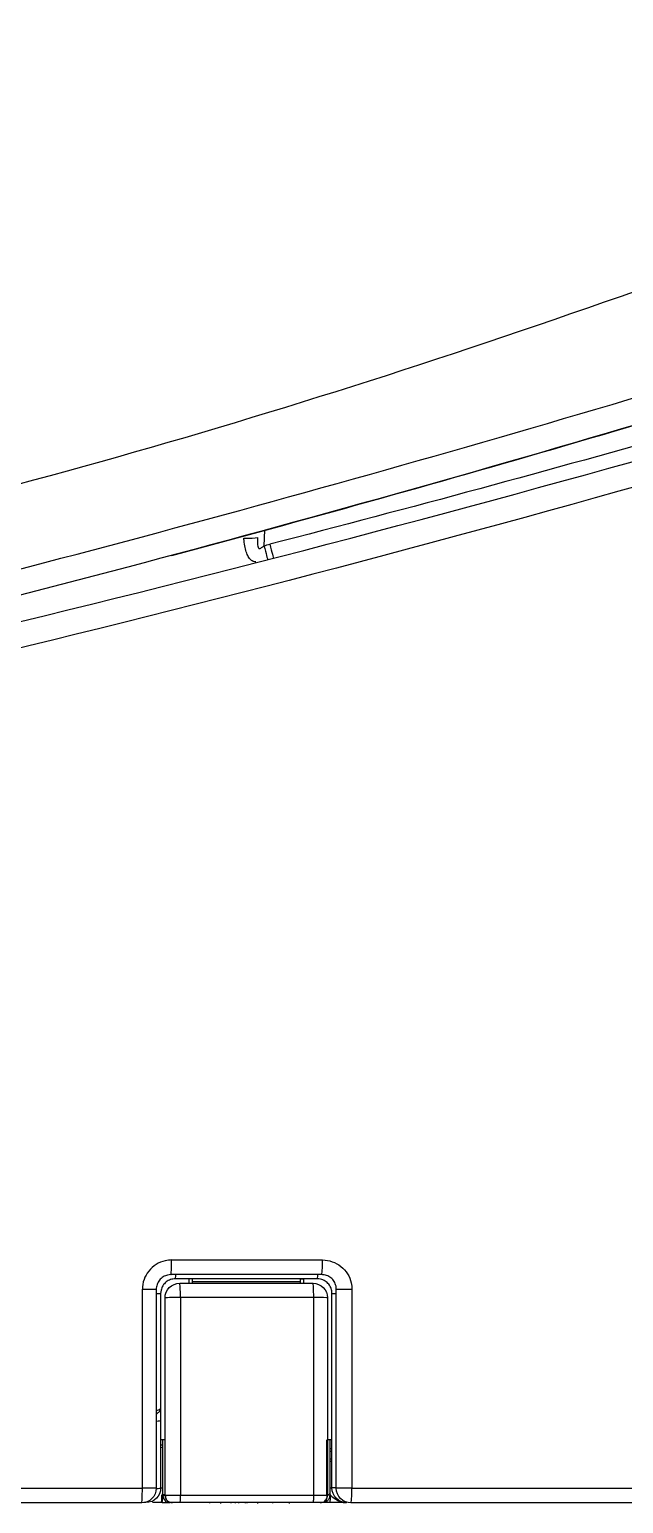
# Model space of a CAD drawing. Header units: millimetres. Extents: x 28 to 3046, y 8 to 3716.
# Drawn here: x 1907.1 to 1947.7, y 513.1 to 613.9 of the extents above; entities that cross this region are included whole.
import ezdxf

# ---------------------------------------------------------------- set-up
doc = ezdxf.new("R2010")
doc.units = ezdxf.units.MM
doc.layers.add('1LINE', color=7, linetype='CONTINUOUS')

msp = doc.modelspace()

# ---------------------------------------------------------------- linework, layer by layer
at = {"layer": '1LINE', "linetype": 'Continuous'}
for p, q in [((1923.19, 579.65), (1923.16, 578.58)), ((1916.1, 517.14), (1916.25, 517.15)), ((1916.25, 516.95), (1916.1, 516.94)), ((1916.25, 513.71), (1916.25, 517.48)), ((1927.65, 516.88), (1927.8, 516.88)), ((1927.8, 516.68), (1927.65, 516.68)), ((1927.65, 516.19), (1927.8, 516.19)), ((1927.8, 515.99), (1927.65, 515.99)), ((1916.25, 513.8), (1916.23, 513.8)), ((1916.2, 513.19), (1916.16, 513.19)), ((1916.2, 513.19), (1916.65, 513.19)), ((1916.25, 513.69), (1916.23, 513.69)), ((1916.25, 513.69), (1916.4, 513.69)), ((1919.43, 513.19), (1919.43, 513.16)), ((1920.2, 513.19), (1920.2, 513.14)), ((1920.89, 513.19), (1920.89, 513.16)), ((1921.19, 513.19), (1921.19, 513.15)), ((1921.42, 513.19), (1921.42, 513.16)), ((1921.88, 513.19), (1921.88, 513.16)), ((1921.99, 513.19), (1921.99, 513.16)), ((1922.71, 513.19), (1922.71, 513.14)), ((1923.76, 513.15), (1923.76, 513.19)), ((1924.9, 513.13), (1924.9, 513.19)), ((1927.65, 513.69), (1927.46, 513.69)), ((1928.8, 513.19), (1928.82, 513.21))]:
    msp.add_line(p, q, dxfattribs=at)
at = {"layer": '1LINE', "linetype": 'Continuous', "extrusion": (0, 0, -1)}
for centre, start, end in [((-1917.4, 527.18), 0, 90.0004), ((-1926.5, 527.18), 90, 180), ((-1914.8, 514.17), 180.0004, 270), ((-1915.1, 514.19), 180.0004, 270.0004), ((-1928.8, 514.19), 270, 0.0004), ((-1929.1, 514.17), 270, 0.0004)]:
    msp.add_arc(centre, 1, start, end, dxfattribs=at)
at = {"layer": '1LINE', "linetype": 'Continuous'}
for centre, start, end in [((1916.9, 513.69), 180, 210.5495), ((1916.9, 513.69), 228.5885, 269.9996), ((1927, 513.69), 269.9996, 292.0625), ((1927, 513.69), 330.5207, 0)]:
    msp.add_arc(centre, 0.5, start, end, dxfattribs=at)
at = {"layer": '1LINE', "linetype": 'Continuous', "extrusion": (0, 0, -1)}
msp.add_ellipse((1620.9, 1751.25), major_axis=(-1211, 0), ratio=1, start_param=4.435299, end_param=4.459786, dxfattribs=at)
at = {"layer": '1LINE', "linetype": 'Continuous'}
for centre, major_axis, ratio, start_param, end_param in [((1921.78, 579.18), (1, -0.004), 0.087155, 4.712769, 5.911888), ((1923.16, 578.59), (0.249, -0.968), 0.002177, 4.72084, 6.274979), ((1923.56, 578.69), (0.25, -0.968), 0.002181, 4.720839, 6.283185), ((1916.8, 529.77), (0, -1), 0.052767, 0, 1.572757), ((1927.1, 529.77), (0, -1), 0.057856, 0, 1.572761), ((1917.1, 529.48), (0, 1), 0.053002, 3.141592, 3.912188), ((1917.4, 527.18), (0, 1), 0.053068, 4.735925, 6.283185), ((1926.5, 527.18), (0, 1), 0.057565, 4.735961, 6.283185), ((1926.8, 529.48), (0, 1), 0.057802, 3.141592, 3.912189), ((1914.8, 527.77), (1, 0), 0.000555, 4.76419, 6.280894), ((1915.1, 527.48), (-1, 0), 0.000735, 2.356301, 3.141593), ((1917.4, 527.18), (-1, 0), 0.023567, 4.659311, 6.283185), ((1926.5, 527.18), (1, 0), 0.023609, 0, 1.513216), ((1928.8, 527.48), (1, 0), 0.000737, 3.141593, 3.928905), ((1929.1, 527.77), (-1, 0), 0.000556, 0, 1.629673), ((1915.1, 518.8), (-1, 0), 0.050004, 2.35617, 3.141592), ((1914.8, 514.17), (0, -1), 0.051777, 0, 1.571553), ((1914.8, 514.17), (1, 0), 0.000758, 0, 1.518996), ((1915.1, 514.19), (-1, 0), 0.050004, 2.367469, 3.141592), ((1916.3, 514.19), (-0.2, 0), 0.000238, 0, 1.312871), ((1916.45, 513.71), (-0.2, 0), 0.069871, 4.967894, 6.283185), ((1927.45, 513.71), (-0.2, 0), 0.069875, 3.141592, 4.654174), ((1927.6, 514.19), (0.2, 0), 0.000238, 4.967575, 6.283185), ((1928.8, 514.19), (1, 0), 0.00076, 2.355863, 3.141593), ((1929.1, 514.17), (-1, 0), 0.00076, 4.653513, 6.280658), ((1929.1, 514.17), (0, -1), 0.058842, 0, 1.571555), ((1917.43, 513.69), (0, -0.5), 0.053051, 0, 1.571167), ((1926.53, 513.69), (0, -0.5), 0.057545, 0, 1.571168), ((1927.67, 513.69), (0, -0.5), 0.058584, 0, 1.571292)]:
    msp.add_ellipse(centre, major_axis=major_axis, ratio=ratio, start_param=start_param, end_param=end_param, dxfattribs=at)
for points, degree, knots in [([(1983.24, 678.72), (1973.96, 673.66), (1954.92, 663.7), (1926.32, 649.92), (1898.22, 637.48), (1871.64, 626.68), (1846.69, 617.4), (1823.42, 609.47), (1800.9, 602.44), (1779.37, 596.34), (1759.11, 591.15), (1741.43, 587.05), (1726.37, 583.89), (1713.96, 581.51), (1704.72, 579.89), (1698.25, 578.85), (1693.9, 578.21), (1689.97, 577.69), (1684.9, 576.95), (1678.35, 576.02), (1670.21, 574.77), (1660.5, 573.23), (1648.57, 571.29), (1634.24, 568.94), (1617.35, 566.27), (1598.36, 563.53), (1577.25, 561), (1553.99, 559.24), (1532.56, 558.34), (1518.9, 557.75), (1513.69, 557.54)], 3, [0, 0, 0, 0, 0.065231, 0.132602, 0.195695, 0.254513, 0.30906, 0.359344, 0.405378, 0.453728, 0.496334, 0.533227, 0.564446, 0.590043, 0.6101, 0.6216, 0.630213, 0.637874, 0.648406, 0.662061, 0.678891, 0.698923, 0.722173, 0.752692, 0.787422, 0.826358, 0.869486, 0.916783, 0.968253, 1, 1, 1, 1]), ([(1982.67, 660.01), (1977.89, 656.86), (1973.12, 653.75), (1963.21, 647.44), (1958.21, 644.32), (1943.05, 635.12), (1932.71, 629.19), (1911.84, 618.04), (1901.26, 612.79), (1879.59, 602.88), (1868.48, 598.25), (1845.71, 589.7), (1834, 585.78), (1810.13, 578.68), (1797.98, 575.52), (1773.36, 570.13), (1760.98, 567.93), (1742.43, 565.41), (1736.25, 564.69), (1723.91, 563.45), (1717.75, 562.92), (1705.44, 562.05), (1699.29, 561.7), (1687.01, 561.17), (1680.88, 561.01), (1662.66, 560.35), (1650.8, 559.82), (1627.67, 558.79), (1616.4, 558.29), (1600, 557.74), (1594.6, 557.59), (1584.12, 557.36), (1579.04, 557.28), (1569.17, 557.21), (1564.39, 557.22), (1555.14, 557.31), (1550.67, 557.41), (1542.1, 557.52), (1538.01, 557.55), (1530.6, 557.59), (1527.25, 557.59), (1521.21, 557.58), (1518.53, 557.56), (1513.81, 557.51), (1511.79, 557.48), (1508.52, 557.43), (1507.26, 557.41), (1505.51, 557.37), (1505, 557.36), (1504.86, 557.35)], 3, [0, 0, 0, 0, 0.031273, 0.031273, 0.062546, 0.062546, 0.125091, 0.125091, 0.187637, 0.187637, 0.250183, 0.250183, 0.312728, 0.312728, 0.375274, 0.375274, 0.43782, 0.43782, 0.469093, 0.469093, 0.500365, 0.500365, 0.531638, 0.531638, 0.562911, 0.562911, 0.625457, 0.625457, 0.688003, 0.688003, 0.719275, 0.719275, 0.750548, 0.750548, 0.781821, 0.781821, 0.813094, 0.813094, 0.844367, 0.844367, 0.87564, 0.87564, 0.906912, 0.906912, 0.938185, 0.938185, 0.969458, 0.969458, 1, 1, 1, 1]), ([(1502.95, 555.56), (1502.92, 555.32), (1504.32, 555.1), (1508.56, 554.79), (1510.34, 554.69), (1514.57, 554.47), (1516.99, 554.36), (1522.5, 554.12), (1525.58, 553.99), (1532.43, 553.7), (1536.23, 553.55), (1544.29, 553.19), (1548.52, 552.97), (1557.31, 552.58), (1561.89, 552.42), (1576.06, 552.07), (1586.15, 551.99), (1607.33, 552.11), (1618.25, 552.31), (1640.66, 552.78), (1652.14, 553.07), (1669.73, 553.39), (1675.65, 553.48), (1687.63, 553.61), (1693.8, 553.73), (1712.16, 554.35), (1724.45, 555.1), (1742.94, 556.8), (1749.11, 557.45), (1761.49, 558.71), (1767.7, 559.35), (1786.38, 561.38), (1798.93, 562.87), (1823.79, 566.24), (1836.17, 568.12), (1873.31, 574.5), (1897.9, 579.94), (1934.58, 591.06), (1946.79, 595.25), (1971.33, 604.34), (1983.53, 609.15), (1995.45, 614.2)], 3, [0, 0, 0, 0, 0.0625, 0.0625, 0.09375, 0.09375, 0.125, 0.125, 0.15625, 0.15625, 0.1875, 0.1875, 0.21875, 0.21875, 0.25, 0.25, 0.3125, 0.3125, 0.375, 0.375, 0.4375, 0.4375, 0.46875, 0.46875, 0.5, 0.5, 0.5625, 0.5625, 0.59375, 0.59375, 0.625, 0.625, 0.6875, 0.6875, 0.75, 0.75, 0.875, 0.875, 0.9375, 0.9375, 1, 1, 1, 1]), ([(1501.39, 540.94), (1501.38, 540.94), (1502.81, 540.83), (1508.5, 540.4), (1512.66, 540.09), (1523.62, 539.39), (1530.6, 538.98), (1542.68, 538.4), (1546.93, 538.22), (1555.69, 537.9), (1560.22, 537.75), (1574.22, 537.39), (1584.12, 537.25), (1604.97, 537.23), (1615.99, 537.35), (1638.54, 537.93), (1650, 538.38), (1673.24, 539.62), (1685.01, 540.42), (1708.88, 542.38), (1720.97, 543.55), (1745.41, 546.28), (1757.78, 547.86), (1782.37, 551.32), (1794.59, 553.25), (1818.92, 557.48), (1831.04, 559.78), (1867.23, 567.2), (1891.15, 572.85), (1938.55, 585.54), (1962.03, 592.57), (1985.3, 600.25)], 3, [0, 0, 0, 0, 0.0625, 0.0625, 0.125, 0.125, 0.1875, 0.1875, 0.21875, 0.21875, 0.25, 0.25, 0.3125, 0.3125, 0.375, 0.375, 0.4375, 0.4375, 0.5, 0.5, 0.5625, 0.5625, 0.625, 0.625, 0.6875, 0.6875, 0.75, 0.75, 0.875, 0.875, 1, 1, 1, 1]), ([(1985.64, 598.44), (1962.02, 590.65), (1938.09, 583.54), (1901.73, 573.91), (1889.53, 570.87), (1871.17, 566.59), (1865.03, 565.21), (1855.81, 563.21), (1852.73, 562.55), (1848.11, 561.58), (1846.57, 561.26), (1843.48, 560.63), (1841.94, 560.32), (1840.4, 560.01)], 3, [0, 0, 0, 0, 0.5, 0.5, 0.75, 0.75, 0.875, 0.875, 0.9375, 0.9375, 0.96875, 0.96875, 1, 1, 1, 1]), ([(1922.6, 577.48), (1922.58, 577.48), (1922.56, 577.48), (1922.45, 577.49), (1922.37, 577.52), (1922.24, 577.62), (1922.18, 577.69), (1922.07, 577.85), (1922.02, 577.96), (1921.94, 578.19), (1921.91, 578.32), (1921.85, 578.61), (1921.82, 578.78), (1921.79, 578.99), (1921.78, 579.04), (1921.78, 579.09)], 3, [0, 0, 0, 0, 0.035071, 0.035071, 0.210222, 0.210222, 0.378631, 0.378631, 0.561198, 0.561198, 0.741249, 0.741249, 0.941687, 0.941687, 1, 1, 1, 1]), ([(1922.71, 579.14), (1922.71, 579.12), (1922.71, 579.09), (1922.71, 578.98), (1922.71, 578.9), (1922.71, 578.76), (1922.71, 578.69), (1922.73, 578.58), (1922.74, 578.53), (1922.76, 578.46), (1922.77, 578.44), (1922.78, 578.42), (1922.79, 578.41), (1922.81, 578.4), (1922.82, 578.39), (1922.84, 578.38), (1922.86, 578.38), (1922.88, 578.39), (1922.89, 578.39), (1922.93, 578.41), (1922.96, 578.43), (1923.05, 578.49), (1923.1, 578.53), (1923.16, 578.58)], 3, [0, 0, 0, 0, 0.061007, 0.061007, 0.259831, 0.259831, 0.416586, 0.416586, 0.544195, 0.544195, 0.599545, 0.599545, 0.631266, 0.631266, 0.667511, 0.667511, 0.709723, 0.709723, 0.741387, 0.741387, 0.829044, 0.829044, 1, 1, 1, 1]), ([(1916.86, 529.77), (1916.71, 529.77), (1916.56, 529.75), (1916.2, 529.67), (1915.98, 529.58), (1915.6, 529.34), (1915.43, 529.19), (1915.15, 528.84), (1915.04, 528.64), (1914.89, 528.22), (1914.86, 527.99), (1914.85, 527.77)], 3, [0, 0, 0, 0, 0.141244, 0.141244, 0.356266, 0.356266, 0.571046, 0.571046, 0.785714, 0.785714, 1, 1, 1, 1]), ([(1916.86, 529.77), (1918.52, 529.77), (1920.18, 529.77), (1923.62, 529.77), (1925.39, 529.77), (1927.16, 529.77)], 3, [0, 0, 0, 0, 0.484043, 0.484043, 1, 1, 1, 1]), ([(1927.16, 529.77), (1927.39, 529.77), (1927.61, 529.73), (1928.04, 529.58), (1928.24, 529.47), (1928.59, 529.19), (1928.74, 529.02), (1928.98, 528.64), (1929.07, 528.42), (1929.15, 528.06), (1929.16, 527.91), (1929.16, 527.77)], 3, [0, 0, 0, 0, 0.215323, 0.215323, 0.430706, 0.430706, 0.645977, 0.645977, 0.860912, 0.860912, 1, 1, 1, 1]), ([(1916.8, 528.77), (1916.73, 528.77), (1916.65, 528.76), (1916.47, 528.72), (1916.37, 528.67), (1916.18, 528.56), (1916.09, 528.48), (1915.95, 528.3), (1915.9, 528.2), (1915.82, 527.99), (1915.8, 527.88), (1915.8, 527.77)], 3, [0, 0, 0, 0, 0.141526, 0.141526, 0.356817, 0.356817, 0.571547, 0.571547, 0.78586, 0.78586, 1, 1, 1, 1]), ([(1917.1, 528.48), (1916.99, 528.48), (1916.88, 528.47), (1916.67, 528.39), (1916.57, 528.34), (1916.39, 528.2), (1916.31, 528.11), (1916.2, 527.92), (1916.15, 527.81), (1916.11, 527.63), (1916.1, 527.56), (1916.1, 527.48)], 3, [0, 0, 0, 0, 0.215737, 0.215737, 0.431302, 0.431302, 0.64644, 0.64644, 0.861013, 0.861013, 1, 1, 1, 1]), ([(1927.1, 528.77), (1925.33, 528.77), (1923.56, 528.77), (1920.13, 528.77), (1918.47, 528.77), (1916.8, 528.77)], 3, [0, 0, 0, 0, 0.515957, 0.515957, 1, 1, 1, 1]), ([(1917.4, 528.18), (1918.35, 528.18), (1919.29, 528.18), (1921.28, 528.18), (1922.32, 528.18), (1924.41, 528.18), (1925.46, 528.18), (1926.5, 528.18)], 3, [0, 0, 0, 0, 0.311046, 0.311046, 0.655523, 0.655523, 1, 1, 1, 1]), ([(1925.65, 528.28), (1923.95, 528.28), (1922.25, 528.28), (1919.79, 528.28), (1919.02, 528.28), (1918.25, 528.28)], 3, [0, 0, 0, 0, 0.689068, 0.689068, 1, 1, 1, 1]), ([(1925.65, 528.48), (1925.65, 528.48), (1925.66, 528.48), (1925.67, 528.48), (1925.68, 528.48), (1925.71, 528.48), (1925.73, 528.48), (1925.77, 528.48), (1925.79, 528.48), (1925.83, 528.48), (1925.85, 528.48), (1925.86, 528.48)], 3, [0, 0, 0, 0, 0.201211, 0.201211, 0.410951, 0.410951, 0.620461, 0.620461, 0.829477, 0.829477, 1, 1, 1, 1]), ([(1927.8, 527.48), (1927.8, 527.6), (1927.78, 527.71), (1927.71, 527.92), (1927.65, 528.02), (1927.51, 528.2), (1927.43, 528.27), (1927.24, 528.39), (1927.13, 528.44), (1926.95, 528.48), (1926.88, 528.48), (1926.8, 528.48)], 3, [0, 0, 0, 0, 0.214015, 0.214015, 0.428237, 0.428237, 0.642954, 0.642954, 0.858313, 0.858313, 1, 1, 1, 1]), ([(1928.1, 527.77), (1928.1, 527.84), (1928.1, 527.91), (1928.05, 528.09), (1928.01, 528.2), (1927.89, 528.39), (1927.82, 528.48), (1927.64, 528.62), (1927.54, 528.67), (1927.33, 528.75), (1927.22, 528.77), (1927.1, 528.77)], 3, [0, 0, 0, 0, 0.138755, 0.138755, 0.353287, 0.353287, 0.568459, 0.568459, 0.784124, 0.784124, 1, 1, 1, 1]), ([(1914.85, 514.17), (1914.85, 514.84), (1914.85, 515.5), (1914.85, 518.84), (1914.85, 521.5), (1914.85, 525.37), (1914.85, 526.57), (1914.85, 527.77)], 3, [0, 0, 0, 0, 0.147085, 0.147085, 0.735427, 0.735427, 1, 1, 1, 1]), ([(1916.4, 513.69), (1916.4, 514.41), (1916.4, 515.13), (1916.4, 517.74), (1916.4, 519.63), (1916.4, 523.41), (1916.4, 525.3), (1916.4, 527.18)], 3, [0, 0, 0, 0, 0.160003, 0.160003, 0.57999, 0.57999, 1, 1, 1, 1]), ([(1926.56, 527.21), (1925.52, 527.21), (1924.47, 527.21), (1922.38, 527.21), (1921.33, 527.21), (1919.34, 527.21), (1918.4, 527.21), (1917.46, 527.21)], 3, [0, 0, 0, 0, 0.344477, 0.344477, 0.688954, 0.688954, 1, 1, 1, 1]), ([(1917.46, 527.21), (1917.46, 524.95), (1917.46, 521.57), (1917.46, 517.07), (1917.46, 514.81), (1917.46, 513.69)], 3, [0, 0, 0, 0, 0.499995, 0.749997, 1, 1, 1, 1]), ([(1926.56, 513.69), (1926.56, 514.81), (1926.56, 517.07), (1926.56, 521.57), (1926.56, 524.95), (1926.56, 527.21)], 3, [0, 0, 0, 0, 0.250003, 0.500005, 1, 1, 1, 1]), ([(1927.5, 527.18), (1927.5, 525.3), (1927.5, 523.41), (1927.5, 519.63), (1927.5, 517.74), (1927.5, 515.13), (1927.5, 514.41), (1927.5, 513.69)], 3, [0, 0, 0, 0, 0.42001, 0.42001, 0.839996, 0.839996, 1, 1, 1, 1]), ([(1929.16, 527.77), (1929.16, 527.1), (1929.16, 526.43), (1929.16, 523.1), (1929.16, 520.43), (1929.16, 516.57), (1929.16, 515.37), (1929.16, 514.17)], 3, [0, 0, 0, 0, 0.147086, 0.147086, 0.735433, 0.735433, 1, 1, 1, 1]), ([(1915.81, 519.5), (1915.86, 519.51), (1915.91, 519.52), (1916.01, 519.55), (1916.05, 519.57), (1916.09, 519.6), (1916.1, 519.62), (1916.1, 519.63), (1916.1, 519.63), (1916.1, 519.63)], 3, [0, 0, 0, 0, 0.281233, 0.281233, 0.715374, 0.715374, 0.990792, 0.990792, 1, 1, 1, 1]), ([(1915.81, 519.26), (1915.87, 519.3), (1915.93, 519.34), (1916.03, 519.43), (1916.07, 519.49), (1916.1, 519.57), (1916.1, 519.6), (1916.1, 519.63), (1916.1, 519.63), (1916.1, 519.63)], 3, [0, 0, 0, 0, 0.344115, 0.344115, 0.767211, 0.767211, 0.990786, 0.990786, 1, 1, 1, 1]), ([(1916.1, 519.63), (1916.1, 519.53), (1916.1, 519.41), (1916.1, 519.14), (1916.1, 518.97), (1916.1, 518.8)], 3, [0, 0, 0, 0, 0.435007, 0.435007, 1, 1, 1, 1]), ([(1916.4, 517.48), (1916.35, 517.48), (1916.3, 517.48), (1916.23, 517.48), (1916.21, 517.48), (1916.16, 517.48), (1916.13, 517.48), (1916.1, 517.48)], 3, [0, 0, 0, 0, 0.500178, 0.500178, 0.733674, 0.733674, 1, 1, 1, 1]), ([(1927.46, 513.72), (1927.46, 514.21), (1927.46, 514.69), (1927.46, 515.95), (1927.46, 516.72), (1927.46, 517.48)], 3, [0, 0, 0, 0, 0.387915, 0.387915, 1, 1, 1, 1]), ([(1927.8, 517.48), (1927.75, 517.48), (1927.7, 517.48), (1927.6, 517.48), (1927.55, 517.48), (1927.5, 517.48)], 3, [0, 0, 0, 0, 0.500094, 0.500094, 1, 1, 1, 1]), ([(1879.79, 514.17), (1880.45, 514.17), (1881.12, 514.17), (1884.45, 514.17), (1887.11, 514.17), (1898.14, 514.17), (1906.5, 514.17), (1914.85, 514.17)], 3, [0, 0, 0, 0, 0.056976, 0.056976, 0.28488, 0.28488, 1, 1, 1, 1]), ([(1916.23, 513.8), (1916.23, 513.8), (1916.23, 513.79), (1916.21, 513.75), (1916.2, 513.72), (1916.18, 513.69)], 3, [0, 0, 0, 0, 0.112573, 0.112573, 1, 1, 1, 1]), ([(1929.16, 514.17), (1929.83, 514.17), (1930.49, 514.17), (1933.82, 514.17), (1936.48, 514.17), (1949.79, 514.17), (1960.43, 514.17), (1974.83, 514.17), (1978.59, 514.17), (1982.36, 514.17)], 3, [0, 0, 0, 0, 0.037499, 0.037499, 0.187494, 0.187494, 0.787508, 0.787508, 1, 1, 1, 1]), ([(1916.16, 513.19), (1915.97, 513.19), (1915.79, 513.19), (1915.67, 513.19), (1915.55, 513.19)], 2, [0, 0, 0, 0.572198, 0.572198, 1, 1, 1]), ([(1916.25, 513.69), (1916.25, 513.52), (1916.34, 513.38), (1916.53, 513.22), (1916.64, 513.19), (1916.75, 513.19)], 3, [0, 0, 0, 0, 0.5, 0.5, 1, 1, 1, 1]), ([(1916.4, 513.69), (1916.4, 513.69), (1916.51, 513.69), (1916.92, 513.69), (1917.21, 513.69), (1917.46, 513.69)], 3, [0, 0, 0, 0, 0.5, 0.5, 1, 1, 1, 1]), ([(1916.43, 513.69), (1916.42, 513.64), (1916.43, 513.54), (1916.48, 513.41), (1916.58, 513.29), (1916.67, 513.24), (1916.72, 513.22)], 3, [0, 0, 0, 0, 0.237472, 0.490105, 0.748116, 1, 1, 1, 1]), ([(1917.43, 513.19), (1917.38, 513.19), (1917.34, 513.19), (1917.24, 513.19), (1917.19, 513.19), (1917.09, 513.19), (1917.05, 513.19), (1916.98, 513.19), (1916.95, 513.19), (1916.91, 513.19), (1916.9, 513.19), (1916.9, 513.19)], 3, [0, 0, 0, 0, 0.168956, 0.168956, 0.377362, 0.377362, 0.585769, 0.585769, 0.794175, 0.794175, 1, 1, 1, 1]), ([(1926.53, 513.19), (1925.59, 513.19), (1924.65, 513.19), (1922.77, 513.19), (1921.82, 513.19), (1919.73, 513.19), (1918.58, 513.19), (1917.43, 513.19)], 3, [0, 0, 0, 0, 0.310304, 0.310304, 0.620609, 0.620609, 1, 1, 1, 1]), ([(1917.46, 513.69), (1918.61, 513.69), (1919.76, 513.69), (1921.85, 513.69), (1922.79, 513.69), (1924.68, 513.69), (1925.62, 513.69), (1926.56, 513.69)], 3, [0, 0, 0, 0, 0.379391, 0.379391, 0.689696, 0.689696, 1, 1, 1, 1]), ([(1927, 513.19), (1927, 513.19), (1927, 513.19), (1926.99, 513.19), (1926.97, 513.19), (1926.91, 513.19), (1926.88, 513.19), (1926.8, 513.19), (1926.75, 513.19), (1926.64, 513.19), (1926.59, 513.19), (1926.53, 513.19)], 3, [0, 0, 0, 0, 0.102256, 0.102256, 0.326692, 0.326692, 0.551128, 0.551128, 0.775564, 0.775564, 1, 1, 1, 1]), ([(1926.56, 513.69), (1926.79, 513.69), (1927.05, 513.69), (1927.41, 513.69), (1927.5, 513.69), (1927.5, 513.69)], 3, [0, 0, 0, 0, 0.5, 0.5, 1, 1, 1, 1]), ([(1927.46, 513.69), (1927.46, 513.52), (1927.42, 513.39), (1927.3, 513.22), (1927.22, 513.19), (1927.15, 513.19)], 3, [0, 0, 0, 0, 0.5, 0.5, 1, 1, 1, 1]), ([(1927.65, 513.69), (1927.65, 513.62), (1927.63, 513.48), (1927.46, 513.25), (1927.28, 513.21), (1927.15, 513.19)], 3, [0, 0, 0, 0, 0.238594, 0.502927, 1, 1, 1, 1]), ([(1927.19, 513.22), (1927.24, 513.24), (1927.32, 513.29), (1927.42, 513.41), (1927.48, 513.54), (1927.49, 513.64), (1927.48, 513.69)], 3, [0, 0, 0, 0, 0.252285, 0.510459, 0.762966, 1, 1, 1, 1]), ([(1928.79, 513.19), (1928.79, 513.19), (1928.79, 513.19), (1928.76, 513.19), (1928.73, 513.19), (1928.6, 513.19), (1928.5, 513.19), (1928.28, 513.19), (1928.16, 513.19), (1927.91, 513.19), (1927.79, 513.19), (1927.67, 513.19)], 3, [0, 0, 0, 0, 0.002142, 0.002142, 0.110605, 0.110605, 0.418193, 0.418193, 0.730091, 0.730091, 1, 1, 1, 1]), ([(1927.7, 513.69), (1927.86, 513.56), (1928.11, 513.37), (1928.48, 513.21), (1928.69, 513.19), (1928.79, 513.19)], 3, [0, 0, 0, 0, 0.500193, 0.750066, 1, 1, 1, 1]), ([(1928.79, 513.19), (1928.79, 513.19), (1928.79, 513.19), (1928.79, 513.19), (1928.78, 513.19), (1928.75, 513.19), (1928.69, 513.19), (1928.63, 513.2), (1928.59, 513.21)], 3, [0, 0, 0, 0, 0.018724, 0.037571, 0.078753, 0.183433, 0.441716, 1, 1, 1, 1])]:
    msp.add_open_spline(points, degree=degree, knots=knots, dxfattribs=at)
for points in [[(1887.05, 568.85), (1921.77, 576.66), (1955.94, 585.96), (1989.52, 596.68)], [(1990.31, 595.21), (1956.65, 584.4), (1922.39, 575.02), (1887.56, 567.14)], [(1916.86, 577.92), (1934.86, 582.73), (1952.7, 587.94), (1970.39, 593.52)], [(1923.16, 578.58), (1923.29, 578.61), (1923.43, 578.65), (1923.56, 578.68)], [(1926.8, 528.48), (1923.57, 528.48), (1920.34, 528.48), (1917.1, 528.48)], [(1918.06, 528.18), (1918.06, 528.28), (1918.06, 528.38), (1918.06, 528.48)], [(1918.25, 528.48), (1918.25, 528.38), (1918.25, 528.28), (1918.25, 528.18)], [(1925.65, 528.18), (1925.65, 528.28), (1925.65, 528.38), (1925.65, 528.48)], [(1925.86, 528.48), (1925.86, 528.38), (1925.86, 528.28), (1925.86, 528.18)], [(1914.85, 527.77), (1914.85, 527.77), (1914.85, 527.77), (1914.85, 527.77)], [(1915.8, 527.77), (1915.8, 523.23), (1915.8, 518.7), (1915.8, 514.17)], [(1916.1, 527.48), (1916.1, 524.87), (1916.1, 522.25), (1916.1, 519.63)], [(1927.8, 514.19), (1927.8, 518.62), (1927.8, 523.05), (1927.8, 527.48)], [(1928.1, 514.17), (1928.1, 518.7), (1928.1, 523.23), (1928.1, 527.77)], [(1916.1, 518.8), (1916.1, 517.26), (1916.1, 515.72), (1916.1, 514.19)], [(1927.65, 517.48), (1927.65, 516.23), (1927.65, 514.97), (1927.65, 513.71)], [(1916.23, 513.69), (1916.23, 513.72), (1916.23, 513.76), (1916.23, 513.8)], [(1927.7, 513.69), (1927.68, 513.73), (1927.66, 513.78), (1927.65, 513.83)], [(1914.8, 513.17), (1903.12, 513.17), (1891.44, 513.17), (1879.75, 513.17)], [(1915.1, 513.19), (1915.05, 513.19), (1915.01, 513.19), (1914.96, 513.19)], [(1916.18, 513.69), (1916.2, 513.69), (1916.21, 513.69), (1916.23, 513.69)], [(1916.25, 513.69), (1916.25, 513.69), (1916.25, 513.7), (1916.25, 513.71)], [(1917.42, 513.19), (1917.2, 513.19), (1916.98, 513.19), (1916.75, 513.19)], [(1927.15, 513.19), (1927.11, 513.19), (1927.07, 513.19), (1927.03, 513.19)], [(1927.67, 513.19), (1927.5, 513.19), (1927.33, 513.19), (1927.16, 513.19)], [(1927.65, 513.71), (1927.65, 513.7), (1927.65, 513.69), (1927.65, 513.69)], [(1927.65, 513.69), (1927.66, 513.69), (1927.68, 513.69), (1927.7, 513.69)], [(1982.27, 513.17), (1964.57, 513.17), (1946.84, 513.17), (1929.1, 513.17)]]:
    msp.add_open_spline(points, degree=3, dxfattribs=at)
for points, weights in [([(1916.16, 513.19), (1916.18, 513.19), (1916.18, 513.69)], [1, 0.706934783946, 1]), ([(1916.2, 513.19), (1916.23, 513.19), (1916.23, 513.69)], [0.997098364187, 0.706934782689, 1])]:
    msp.add_rational_spline(points, weights, degree=2, dxfattribs=at)

doc.saveas('drawing.dxf')
